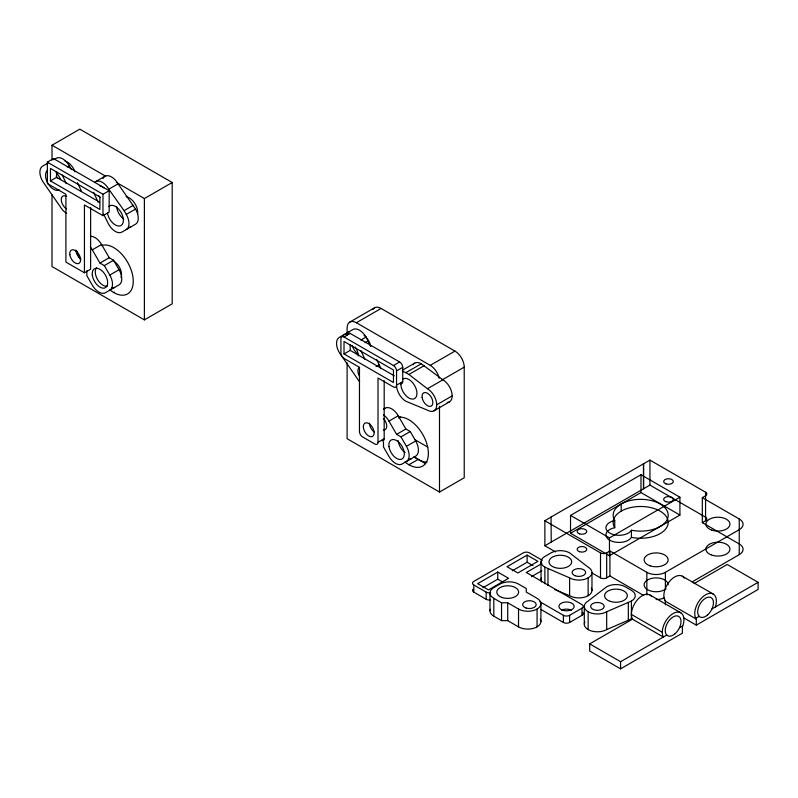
<?xml version="1.0" encoding="UTF-8"?>
<svg xmlns="http://www.w3.org/2000/svg" width="798" height="798" viewBox="0 0 798 798"><rect width="100%" height="100%" fill="white"/><g stroke="black" fill="none" stroke-linecap="round" stroke-linejoin="round"><path stroke-width="1.2" d="M52 160.069L52 145.216L79.81 129.156L172.198 182.503L172.198 303.819L144.388 319.878L52 266.532L52 194.732M84.438 272.776L65.905 262.073L65.905 194.273L47.361 183.57L47.361 162.164L53.536 158.593L109.166 190.702L109.166 212.118L102.982 215.679L84.438 204.976L84.438 272.776L90.623 269.205L90.623 207.57M47.77 163.151L42.613 166.124A13.107 7.571 60 0 0 42.613 181.266L60.099 206.492A13.107 7.571 60 0 0 66.653 213.415M53.636 159.76L56.259 158.253A13.107 7.571 60 0 1 69.366 165.814L71.551 169.605M67.311 167.011L69.366 165.814M50.454 180.897L99.89 209.435L99.89 196.946L50.454 168.408L50.454 180.897L56.628 177.326L99.62 202.143M95.68 181.625L104.947 176.268M94.593 182.503A13.107 7.571 60 0 1 108.787 189.196L118.064 183.839L135.54 209.066A13.107 7.571 60 0 1 135.54 224.208L121.895 232.088A13.107 7.571 60 0 1 108.787 224.517L103.62 214.193M47.361 162.164L102.982 194.273L109.166 190.702M116.458 182.433L144.388 198.552L172.198 182.503M108.787 189.196L124.089 210.642L133.356 205.286M126.274 229.565A13.107 7.571 60 0 0 126.274 214.423L135.54 209.066M90.244 246.861A13.107 7.571 60 0 1 92.299 249.834L101.575 244.487L109.216 257.734L113.585 260.258L119.052 269.714A13.107 7.571 60 0 1 119.052 284.856L105.416 292.726A13.107 7.571 60 0 1 92.299 285.165L86.842 275.699L86.842 270.652M92.299 249.834L99.95 263.081L109.216 257.734M99.95 263.081L104.319 265.604L113.585 260.258M109.785 290.213A13.107 7.571 60 0 0 109.785 275.071L119.052 269.714M113.795 292.577L114.573 292.138M349.823 322.083L374.541 307.809M347.11 333.055L347.11 328.078A13.107 7.571 60 0 1 356.377 322.731L381.095 308.457L454.95 351.1A13.107 7.571 60 0 1 464.227 367.15L464.227 477.773L439.499 492.037L347.11 438.701L347.11 362.881M359.479 376.187A7.651 4.419 60 0 1 359.479 367.359L344.018 358.412A4.369 2.524 60 0 1 340.926 353.055L340.926 338.791A4.369 2.524 60 0 1 344.018 337.005L350.192 333.434L399.638 361.983A4.369 2.524 60 0 1 402.731 367.329L402.731 381.604A4.369 2.524 60 0 1 400.207 383.658M360.876 340.068L366.023 337.095L370.691 346.322M344.018 353.953L393.464 382.501L393.464 370.013L344.018 341.464L344.018 353.953L350.192 350.382L394.262 375.828M365.115 342.661L368.207 340.876M376.048 366.631L379.13 364.846L376.646 359.399M344.018 337.005L393.464 365.544L399.638 361.983M359.469 367.329L359.469 431.558A4.369 2.524 60 0 0 362.561 436.915L374.92 444.047A4.369 2.524 60 0 0 378.013 442.262L378.013 378.033L393.464 386.96A4.369 2.524 60 0 0 396.546 385.175L396.546 370.9L402.731 367.329M402.352 370.252L414.721 363.11M402.411 371.469A13.107 7.571 60 0 1 405.823 372.686L421.274 363.768L442.9 379.818A13.107 7.571 60 0 1 451.907 393.195A13.107 7.571 60 0 1 447.159 402.491M405.823 372.686L408.915 374.471L424.356 365.544M356.377 322.731L430.232 365.364L454.95 351.1M396.546 385.175L402.731 381.604M383.379 409.194L385.115 408.187M441.653 380.187L464.227 367.15M408.915 374.471L427.449 388.746L442.9 379.818M383.359 414.8A13.107 7.571 60 0 1 388.955 421.115L398.232 415.758L405.873 429.005L410.242 431.528L415.708 440.995A13.107 7.571 60 0 1 415.708 456.127L402.072 464.007A13.107 7.571 60 0 1 388.955 456.436L383.499 446.97L383.499 441.922M398.85 418.122L400.596 417.125A13.107 7.571 60 0 0 400.337 416.845M396.586 386.152A13.107 7.571 60 0 0 405.823 401.234L427.449 410.152A13.107 7.571 60 0 0 436.725 404.795L452.177 395.878M378.013 442.262L384.187 438.701L384.187 380.646M434.002 410.8L449.454 401.883M388.955 421.115L396.606 434.361L405.873 429.005M396.606 434.361L400.975 436.885L410.242 431.528M406.441 461.483A13.107 7.571 60 0 0 406.441 446.341L415.708 440.995M408.915 464.745L418.182 459.389M551.059 517.014L544.874 520.765L544.874 545.742L551.209 542.081L551.059 517.014L649.941 460.107L705.572 492.216L705.572 520.765L702.32 522.64L702.32 497.663L705.572 495.787A4.369 2.524 0 0 0 705.572 492.216M570.53 515.408L640.984 474.73L679.916 497.214L679.916 515.059L609.463 555.737L570.53 533.254L570.53 515.408L609.463 537.892L679.916 497.214M497.753 572.056L477.663 583.657L488.486 589.902L508.565 578.301L497.753 572.056L497.753 579.198L482.95 587.737M527.109 555.109L507.019 566.71L517.842 572.954L537.922 561.353L527.109 555.109L527.109 562.241L512.306 570.789M705.572 520.765A4.369 2.524 0 0 0 705.572 517.194L649.941 485.084L551.209 542.081M570.53 533.254L640.984 492.575L679.916 515.059M541.792 563.587L526.341 572.505L581.961 604.615A4.369 2.524 0 0 1 581.961 608.186L581.961 615.318L569.602 622.46A4.369 2.524 0 0 1 563.418 622.46L540.954 609.492M531.488 576.665L541.792 570.72M544.874 520.765L600.505 552.874A4.369 2.524 0 0 0 606.68 552.874L609.921 551.009L646.849 572.326A13.107 7.571 0 0 0 665.392 572.326L739.247 529.682A13.107 7.571 0 0 0 739.247 518.979L702.32 497.663M591.946 572.914L600.505 577.852A4.369 2.524 0 0 0 606.68 577.852L609.921 575.986L643.687 595.478M539.887 601.732L563.418 615.318A4.369 2.524 0 0 0 569.602 615.318L581.961 608.186M588.136 611.757A13.107 7.571 0 0 0 606.68 611.757L631.408 601.054A13.107 7.571 0 0 0 631.408 590.34L625.223 586.779A13.107 7.571 0 0 0 606.68 586.779L588.136 601.054A13.107 7.571 0 0 0 588.136 611.757L588.136 629.592M692.155 581.852L739.247 554.66L739.247 518.979M584.914 621.951A13.107 7.571 0 0 0 590.59 630.709A13.107 7.571 0 0 0 606.68 629.592L631.408 618.889A13.107 7.571 0 0 0 632.196 618.39M679.497 627.697L682.39 626.031L682.39 633.163L620.585 668.844L589.682 651.008L589.682 643.866L632.445 619.178A15.292 8.828 -60 0 1 636.934 600.345A15.292 8.828 -60 0 1 651.268 596.126M694.061 583.607L727.197 564.475L758.1 582.321L758.1 589.453L696.295 625.133L683.507 617.752M589.682 643.866L620.585 661.712L666.749 635.058M699.198 616.325L696.295 618.001L696.295 625.133M711.936 608.964L758.1 582.321M493.812 598.33L501.543 602.789L507.718 602.789L518.53 609.034A13.107 7.571 0 0 0 537.074 609.034A13.107 7.571 0 0 0 537.074 598.33L526.261 592.086L526.261 588.515L518.53 584.056A13.107 7.571 0 0 0 499.997 584.056L493.812 587.627A13.107 7.571 0 0 0 493.812 598.33L493.812 616.166L501.543 620.635L507.718 620.635L518.53 626.879A13.107 7.571 0 0 0 534.62 627.986A13.107 7.571 0 0 0 540.296 619.228M544.874 567.149L569.602 577.852A13.107 7.571 0 0 0 588.136 577.852A13.107 7.571 0 0 0 588.136 567.149L569.602 552.874A13.107 7.571 0 0 0 551.059 552.874L544.874 556.445A13.107 7.571 0 0 0 544.874 567.149L544.874 583.807M554.8 589.592L569.602 595.697A13.107 7.571 0 0 0 585.682 596.814A13.107 7.571 0 0 0 591.358 588.046M52 145.216L105.715 176.228M702.32 522.64L739.247 543.957A13.107 7.571 0 0 1 739.247 554.66M682.31 576.206L713.213 594.051M414.98 439.698L427.788 447.099M413.873 456.905L425.464 463.598M649.871 594.939L680.764 612.784M544.874 545.742L555.578 551.917M631.408 614.43L662.3 632.275M632.445 619.178L663.347 637.023A15.292 8.828 -60 0 1 673.652 613.243A15.292 8.828 -60 0 1 682.39 627.108M527.109 562.241L533.004 565.652M497.753 579.198L502.67 582.031M542.301 560.366A4.369 2.524 0 0 0 541.792 560.016L529.423 552.874A4.369 2.524 0 0 0 523.249 552.874L473.803 581.423A4.369 2.524 0 0 0 473.803 584.994L486.162 592.126A4.369 2.524 0 0 0 490.58 592.744M472.885 589.343A4.369 2.524 0 0 0 473.803 592.126L486.162 599.268A4.369 2.524 0 0 0 490.58 599.887M400.975 436.885L406.441 446.341M124.089 210.642L126.274 214.423M104.319 265.604L109.785 275.071M80.369 259.45L79.192 257.405A13.107 7.571 60 0 1 76.668 250.582M360.925 350.591L364.895 359.3M98.164 202.213L95.68 196.757A13.107 7.571 60 0 1 93.725 192.318M77.516 182.682L81.486 191.39M62.284 174.952L66.254 183.67M665.392 572.326L665.392 588.974M665.392 600.156L665.392 604.874M649.941 460.107L649.941 485.084M646.849 572.326L646.849 594.919M643.607 463.768L643.607 488.745M643.457 463.678L643.457 488.655M640.984 474.73L640.984 492.575M631.427 530.211L631.427 537.343A13.107 7.571 0 0 1 609.772 540.216A13.107 7.571 0 0 1 614.739 527.707L614.739 520.575A27.531 15.9 0 0 1 637.532 499.438A27.531 15.9 0 0 1 668.026 517.044A27.531 15.9 0 0 1 631.427 530.211A13.107 7.571 0 0 1 609.772 533.074A13.107 7.571 0 0 1 614.739 520.575M631.408 601.054L631.408 618.889M628.315 602.829L628.315 620.674M621.203 503.997L621.203 511.129M620.585 661.712L620.585 668.844M609.921 551.009L609.921 575.986M609.463 537.892L609.463 555.737M606.68 552.874L606.68 577.852M606.68 611.757L606.68 629.592M600.505 552.874L600.505 577.852M591.976 572.505L591.976 590.34M588.136 577.852L588.136 595.697M584.296 606.4L584.296 624.245M569.602 577.852L569.602 595.697M569.602 615.318L569.602 622.46M563.418 615.318L563.418 622.46M547.967 568.934L547.967 585.582M541.034 561.802L541.034 579.637M540.914 603.677L540.914 621.522M537.074 609.034L537.074 626.879M518.53 609.034L518.53 626.879M507.718 602.789L507.718 620.635M501.543 602.789L501.543 620.635M489.972 592.974L489.972 610.819M486.162 592.126L486.162 599.268M473.803 584.994L473.803 592.126M439.499 406.282L439.499 492.037M350.192 344.706L350.192 350.382M144.388 198.552L144.388 319.878M102.982 194.273L102.982 215.679M56.628 171.65L56.628 177.326M614.739 527.707A27.531 15.9 0 0 1 637.532 506.58A27.531 15.9 0 0 1 668.026 524.186A27.531 15.9 0 0 1 631.427 537.343M666.031 588.744A12.02 6.943 0 0 1 646.53 588.984A12.02 6.943 0 0 1 652.315 578.231A12.02 6.943 0 0 1 668.145 584.814M664.525 597.762A13.107 7.571 0 0 1 656.126 599.517M561.612 610.151A7.651 4.419 0 0 1 571.408 610.151M582.69 612.315A4.369 2.524 0 0 1 581.961 615.318M715.337 607.009A15.292 8.828 -60 0 0 705.033 595.128A15.292 8.828 -60 0 0 696.295 619.078L665.392 601.233A15.292 8.828 -60 0 1 669.392 581.592A15.292 8.828 -60 0 1 684.275 578.171M493.812 616.166A13.107 7.571 0 0 1 490.251 609.263M541.652 581.932A13.107 7.571 0 0 1 541.313 578.091M402.671 379.289A11.362 6.564 60 0 1 415.708 387.718A11.362 6.564 60 0 1 410.79 398.85A11.362 6.564 60 0 1 400.905 383.289M413.035 364.796A13.107 7.571 60 0 1 421.274 363.768M427.449 388.746A13.107 7.571 60 0 1 436.725 404.795M374.432 432.147A7.651 4.419 60 0 1 369.514 423.09M393.464 365.544A4.369 2.524 60 0 1 396.546 370.9M347.12 334.901A4.369 2.524 60 0 1 350.192 333.434M384.187 438.701A4.369 2.524 60 0 1 381.953 440.835M427.12 462.042A27.531 15.9 60 0 1 414.411 456.785M372.866 309.494A13.107 7.571 60 0 1 381.095 308.457M430.232 365.364A13.107 7.571 60 0 1 439.149 378.272M364.107 335.379A12.02 6.943 60 0 1 370.731 346.152M399.14 417.184A27.531 15.9 60 0 1 428.127 449.773A27.531 15.9 60 0 1 404.935 461.972M107.211 286.253A10.923 6.304 60 0 1 97.526 279.5A10.923 6.304 60 0 1 96.518 267.729M113.795 261.175A10.923 6.304 60 0 1 120.987 277.534M101.396 245.614A27.531 15.9 60 0 1 132.668 275.48A27.531 15.9 60 0 1 110.024 289.973M90.513 236.318A13.107 7.571 60 0 1 101.575 244.487M114.683 287.38A13.107 7.571 60 0 1 111.81 287.978M57.127 177.934A11.362 6.564 60 0 1 56.189 176.089M59.222 189.844A11.362 6.564 60 0 1 48.119 183.72A11.362 6.564 60 0 1 47.371 170.493M55.98 172.567A11.362 6.564 60 0 1 60.568 179.56M66.653 208.956A7.651 4.419 60 0 1 61.247 199.59A7.651 4.419 60 0 1 66.653 196.468M46.982 163.6A13.107 7.571 60 0 1 47.601 163.311M123.79 219.081A11.362 6.564 60 0 1 116.628 206.672M108.728 206.602A11.362 6.564 60 0 1 121.416 213.106A11.362 6.564 60 0 1 118.912 226.053A11.362 6.564 60 0 1 107.481 213.046M100.089 197.465A7.651 4.419 60 0 1 98.772 195.769M100.089 186.004A7.651 4.419 60 0 1 103.87 187.969M131.171 226.732A13.107 7.571 60 0 1 129.116 227.33M102.992 178.463A13.107 7.571 60 0 1 118.064 183.839M126.124 196.727A12.02 6.943 60 0 1 134.653 203.191A12.02 6.943 60 0 1 137.605 214.263M65.107 161.186A12.02 6.943 60 0 1 74.992 171.829M80.867 259.091A7.651 4.419 60 0 1 75.94 250.033M358.641 354.671A11.362 6.564 60 0 1 352.098 345.354M355.349 347.12A11.362 6.564 60 0 1 358.232 355.918M347.459 332.926A13.107 7.571 60 0 1 348.546 332.048M366.023 337.095A13.107 7.571 60 0 0 352.916 329.524L339.27 337.394A13.107 7.571 60 0 0 339.27 352.536L356.756 377.763A13.107 7.571 60 0 0 359.629 381.683M343.639 334.871A13.107 7.571 60 0 1 347.389 334.402M379.13 364.846A13.107 7.571 60 0 1 380.686 368.117M383.459 418.511A7.651 4.419 60 0 1 386.721 426.122A7.651 4.419 60 0 1 383.459 429.972M384.038 409.065A13.107 7.571 60 0 1 398.232 415.758M405.075 452.556A10.923 6.304 60 0 1 398.192 440.626M411.339 458.651A13.107 7.571 60 0 1 408.466 459.249M711.916 530.161A12.02 6.943 0 0 0 729.951 524.156A12.02 6.943 0 0 0 711.916 518.141A12.02 6.943 0 0 0 711.916 530.161M650.111 565.842A12.02 6.943 0 0 0 668.145 559.837A12.02 6.943 0 0 0 650.111 553.832A12.02 6.943 0 0 0 650.111 565.842M710.878 554.75A12.02 6.943 0 0 0 729.881 549.852A12.02 6.943 0 0 0 713.023 542.8A12.02 6.943 0 0 0 710.878 554.75M579.557 551.717A4.808 2.773 0 0 0 586.769 549.313A4.808 2.773 0 0 0 579.557 546.909A4.808 2.773 0 0 0 579.557 551.717M665.781 501.653A4.808 2.773 0 0 0 673.283 499.558A4.808 2.773 0 0 0 666.4 496.855A4.808 2.773 0 0 0 665.781 501.653M579.557 533.872A4.808 2.773 0 0 0 586.769 531.468A4.808 2.773 0 0 0 579.557 529.064A4.808 2.773 0 0 0 579.557 533.872M666.021 483.897A4.808 2.773 0 0 0 673.293 481.553A4.808 2.773 0 0 0 666.14 479.089A4.808 2.773 0 0 0 666.021 483.897M562.69 610.221A7.651 4.419 0 0 0 574.161 606.4A7.651 4.419 0 0 0 562.69 602.58A7.651 4.419 0 0 0 562.69 610.221M707.607 614.909A11.142 6.434 -60 0 0 711.138 597.642A11.142 6.434 -60 0 0 697.951 609.333A11.142 6.434 -60 0 0 707.607 614.909M675.158 633.642A11.142 6.434 -60 0 0 678.689 616.375A11.142 6.434 -60 0 0 665.512 628.066A11.142 6.434 -60 0 0 675.158 633.642M610.27 601.383A11.362 6.564 0 0 0 627.318 595.697A11.362 6.564 0 0 0 610.27 590.011A11.362 6.564 0 0 0 610.27 601.383M593.433 609.572A6.773 3.91 0 0 0 604.146 606.809A6.773 3.91 0 0 0 594.65 602.829A6.773 3.91 0 0 0 593.433 609.572M502.251 597.542A10.923 6.304 0 0 0 518.64 592.086A10.923 6.304 0 0 0 502.251 586.62A10.923 6.304 0 0 0 502.251 597.542M526.042 608.006A6.773 3.91 0 0 0 536.196 604.615A6.773 3.91 0 0 0 526.042 601.233A6.773 3.91 0 0 0 526.042 608.006M554.65 567.478A11.362 6.564 0 0 0 571.687 561.802A11.362 6.564 0 0 0 554.65 556.116A11.362 6.564 0 0 0 554.65 567.478M574.899 575.667A6.773 3.91 0 0 0 585.612 572.904A6.773 3.91 0 0 0 576.106 568.934A6.773 3.91 0 0 0 574.899 575.667M422.112 397.344A7.651 4.419 60 0 0 430.86 406.262A7.651 4.419 60 0 0 429.384 394.731A7.651 4.419 60 0 0 422.112 397.344M363.399 427.678A7.651 4.419 60 0 0 372.147 436.596A7.651 4.419 60 0 0 370.671 425.055A7.651 4.419 60 0 0 363.399 427.678M92.339 275.35A10.923 6.304 60 0 0 104.897 287.928A10.923 6.304 60 0 0 102.613 271.39A10.923 6.304 60 0 0 92.339 275.35M69.835 254.622A7.651 4.419 60 0 0 78.583 263.539A7.651 4.419 60 0 0 77.107 251.998A7.651 4.419 60 0 0 69.835 254.622M388.995 446.631A10.923 6.304 60 0 0 401.554 459.199A10.923 6.304 60 0 0 399.269 442.661A10.923 6.304 60 0 0 388.995 446.631"/></g></svg>
